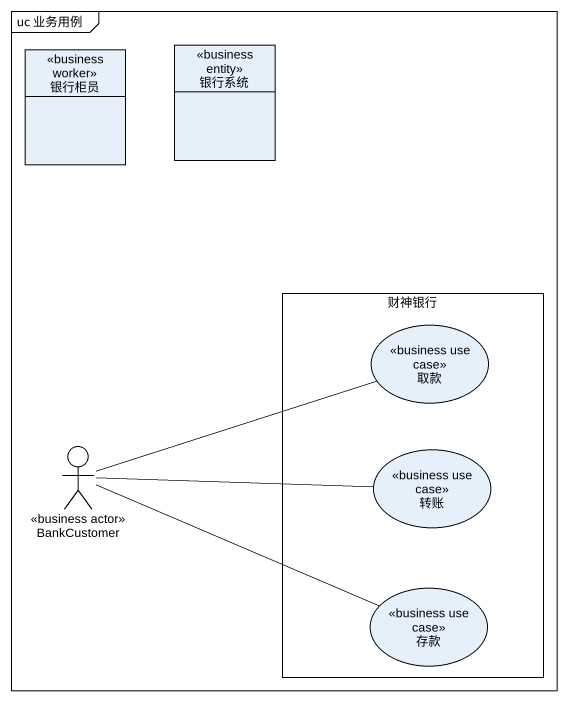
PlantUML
@startuml
mainframe uc 业务用例
allowmixing
hide circle
hide empty members
class 银行柜员 <<business worker>>
class 银行系统 <<business entity>>
rectangle 财神银行 {
  usecase 取款 <<business use case>>
  usecase 转账 <<business use case>>
  usecase 存款 <<business use case>>
}
actor BankCustomer <<business actor>>
BankCustomer -right- 取款
BankCustomer -right- 转账
BankCustomer -right- 存款
@enduml
